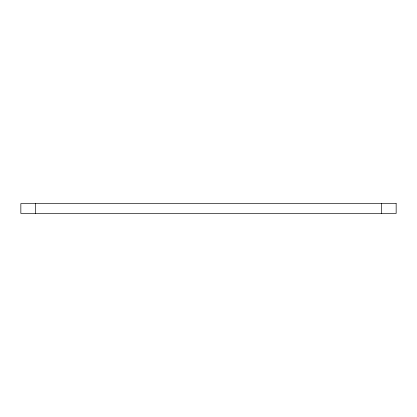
<?xml version="1.0" encoding="UTF-8"?>
<svg xmlns="http://www.w3.org/2000/svg" width="417" height="417" viewBox="0 0 417 417"><rect width="100%" height="100%" fill="white"/><g stroke="black" fill="none" stroke-linecap="round" stroke-linejoin="round"><path stroke-width="0.63" d="M381.336 203.564L381.336 213.436M35.664 203.564L35.664 213.436M396.15 203.564L20.85 203.564L20.85 213.436L396.15 213.436L396.15 203.564"/></g></svg>
